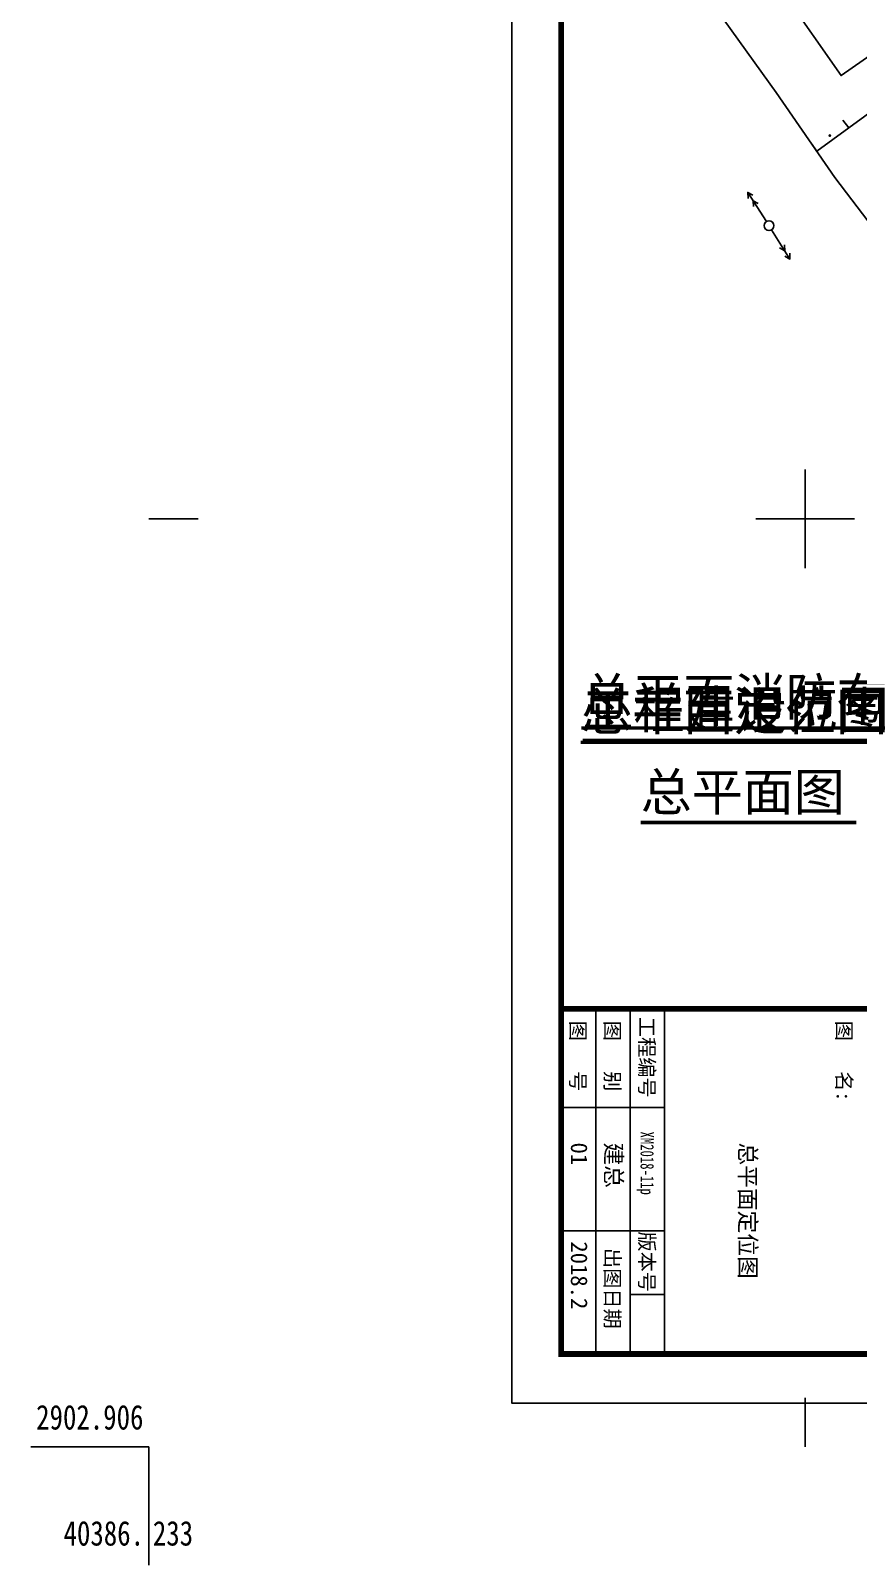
# Model space of a CAD drawing. Header units: metres. Extents: x 36500 to 80772748, y -35000 to 5806266.
# Drawn here: x 40386221.4 to 40386305.4, y 2902893.9 to 2903049.5 of the extents above; entities that cross this region are included whole.
import ezdxf
from ezdxf.enums import TextEntityAlignment as Align
from ezdxf.xclip import XClip

# ---------------------------------------------------------------- set-up
doc = ezdxf.new("R2010")
doc.units = ezdxf.units.M
doc.header["$LTSCALE"] = 10
doc.header["$XCLIPFRAME"] = 0
doc.linetypes.add('2', pattern=[0])
for name, color, linetype in [('dx', 252, 'Continuous'), ('PUB_TEXT', 7, 'Continuous'), ('PUB_TITLE', 4, 'Continuous'), ('TK', 7, 'Continuous'), ('其它附属工程', 94, 'Continuous'), ('图框', 3, 'Continuous'), ('总平面-消防登高面', 2, 'Continuous'), ('总平面-绿化', 3, 'Continuous'), ('总平面定位', 7, 'Continuous'), ('批量导出图层', 1, 'Continuous')]:
    doc.layers.add(name, color=color, linetype=linetype)
doc.styles.add('HZ', font='')
doc.styles.get("Standard").update_dxf_attribs({"font": ''})
doc.styles.add('图框字型一', font='')
doc.styles.get('HZ').set_extended_font_data('SimSun')
doc.styles.get('Standard').set_extended_font_data('SimSun')
doc.styles.get('图框字型一').set_extended_font_data('SimSun')

# ---------------------------------------------------------------- blocks, each defined once
blk = doc.blocks.new('图框A1')
at = {"layer": '图框'}
for p, q in [((76100, 3100), (83100, 3100)), ((78100, 3100), (78100, 1000)), ((80600, 3100), (80600, 1000)), ((81895, 3100), (81895, 2400)), ((76100, 2400), (83100, 2400)), ((76100, 1700), (83100, 1700))]:
    blk.add_line(p, q, dxfattribs=at)
blk.add_lwpolyline([(0, 0), (84100, 0), (84100, 59400), (0, 59400)], close=True, dxfattribs=at)
at = {"layer": '图框', "const_width": 120}
blk.add_lwpolyline([(2500, 1000), (83100, 1000), (83100, 58400), (2500, 58400)], close=True, dxfattribs=at)
blk.add_lwpolyline([(76100, 58400), (76100, 1000)], dxfattribs=at)
at = {"layer": '图框', "style": '图框字型一'}
for s, p in [('图   名:', (76342, 6590)), ('工程编号', (76264, 2590)), ('版本号', (80616, 2590)), ('图   别', (76342, 1890)), ('出图日期', (80951, 1890)), ('图   号', (76342, 1190))]:
    blk.add_text(s, height=300, dxfattribs=at).set_placement(p)
blk = doc.blocks.new('5113010')
at = {"color": 0, "linetype": 'Continuous', "flags": 128}
for points in [[(4, 0), (0.5, 0)], [(2.48, 0.3), (3, 0), (2.48, -0.3)], [(3.48, 0.3), (4, 0), (3.48, -0.3)]]:
    blk.add_lwpolyline(points, dxfattribs=at)
blk = doc.blocks.new('513200')
at = {"color": 0, "linetype": 'Continuous', "lineweight": -3}
blk.add_circle((0, 0), 0.5, dxfattribs=at)
blk = doc.blocks.new('地形1')
at = {"layer": 'dx', "linetype": '2'}
h = blk.add_hatch(color=252, dxfattribs=at)
edge = h.paths.add_edge_path(flags=0)
edge.add_arc((40386302.5, 2903038.86), 0.15, 0, 360)
at = {"layer": 'dx', "color": 252, "linetype": 'Continuous', "lineweight": -3, "flags": 128}
for points in [[(40386289.43, 2903053.84), (40386297.04, 2903043.24), (40386303.02, 2903034.61), (40386309.25, 2903026.4)], [(40386301.18, 2903037.27), (40386312.53, 2903045.55), (40386311.63, 2903047.07), (40386317.68, 2903051.1), (40386320, 2903052.49), (40386321.78, 2903051.84)], [(40386304.41, 2903039.63), (40386303.82, 2903040.44)], [(40386301.18, 2903037.27), (40386300.59, 2903038.08)]]:
    blk.add_lwpolyline(points, dxfattribs=at)
blk.add_lwpolyline([(40386315.77, 2903062.44), (40386314.64, 2903061.65), (40386316.68, 2903058.71), (40386318.85, 2903055.57), (40386303.64, 2903044.94), (40386292.09, 2903061.47), (40386307.33, 2903072.11), (40386309.48, 2903069.03), (40386311.62, 2903065.97), (40386312.74, 2903066.75)], close=True, dxfattribs=at)
at = {"layer": 'dx', "color": 252}
for name, rotation in [('5113010', 122.7162430414182), ('513200', 302.3616830359705), ('5113010', 302.0071413511741)]:
    blk.add_blockref(name, (40386296.33, 2903029.73), dxfattribs=dict(at, rotation=rotation))

msp = doc.modelspace()

# ---------------------------------------------------------------- linework, layer by layer
at = {"layer": 'PUB_TITLE', "linetype": 'Continuous'}
for points in [[(40386270.239, 2902910.298), (40386567.239, 2902910.298), (40386567.239, 2903330.798), (40386270.239, 2903330.798)], [(40386270.239, 2903330.798), (40386270.239, 2902910.298), (40386567.239, 2902910.298), (40386567.239, 2903330.798)]]:
    msp.add_lwpolyline(points, close=True, dxfattribs=at)
at = {"layer": 'PUB_TITLE', "linetype": 'Continuous', "const_width": 0.5}
for points in [[(40386275.239, 2902915.298), (40386562.239, 2902915.298), (40386562.239, 2903318.298), (40386275.239, 2903318.298)], [(40386275.239, 2903318.298), (40386275.239, 2902915.298), (40386562.239, 2902915.298), (40386562.239, 2903318.298)]]:
    msp.add_lwpolyline(points, close=True, dxfattribs=at)
at = {"layer": 'PUB_TITLE', "linetype": 'Continuous', "const_width": 0.4}
msp.add_lwpolyline([(40386275.239, 2902950.298), (40386562.239, 2902950.298)], dxfattribs=at)
at = {"layer": 'TK', "linetype": 'Continuous'}
for p, q in [((40386300, 2902995), (40386300, 2903005)), ((40386300, 2902995), (40386300, 2903005)), ((40386300, 2902995), (40386300, 2903005)), ((40386233.412, 2903000), (40386238.412, 2903000)), ((40386295, 2903000), (40386305, 2903000)), ((40386295, 2903000), (40386305, 2903000)), ((40386295, 2903000), (40386305, 2903000)), ((40386300, 2902905.864), (40386300, 2902910.864)), ((40386233.412, 2902905.864), (40386221.412, 2902905.864)), ((40386233.412, 2902905.864), (40386233.412, 2902893.864))]:
    msp.add_line(p, q, dxfattribs=at)
at = {"layer": '其它附属工程', "linetype": 'Continuous', "const_width": 0.35}
msp.add_lwpolyline([(40386277.404, 2902977.515), (40386326.273, 2902977.515)], dxfattribs=at)
at = {"layer": '总平面-消防登高面', "linetype": 'Continuous', "const_width": 0.35}
msp.add_lwpolyline([(40386277.284, 2902978.771), (40386320.752, 2902978.771)], dxfattribs=at)
at = {"layer": '总平面-绿化', "linetype": 'Continuous', "const_width": 0.35}
msp.add_lwpolyline([(40386283.308, 2902969.192), (40386305.173, 2902969.192)], dxfattribs=at)
at = {"layer": '总平面定位', "const_width": 0.35}
msp.add_lwpolyline([(40386277.233, 2902977.329), (40386309.9, 2902977.329)], dxfattribs=at)
at = {"layer": '批量导出图层'}
msp.add_lwpolyline([(40386270.239, 2903330.798), (40386567.239, 2903330.798), (40386567.239, 2902910.298), (40386270.239, 2902910.298)], close=True, dxfattribs=at)

# ---------------------------------------------------------------- block references
at = {"xscale": 0.005, "yscale": 0.005, "zscale": 0.005, "rotation": 270}
msp.add_blockref('图框A1', (40386270.239, 2903330.798), dxfattribs=at)
at = {"linetype": 'Continuous'}
ref = msp.add_blockref('地形1', (0, 0), dxfattribs=at)
XClip(ref).set_block_clipping_path([(40386275.2385554314, 2902950.2978603072), (40386562.2385554314, 2903318.2978603072)])

# ---------------------------------------------------------------- texts
at = {"layer": 'PUB_TEXT', "linetype": 'Continuous'}
for s, p in [('总平面消防布置图', (40386277.284, 2902980.041)), ('工程建设范围示意图', (40386277.404, 2902978.742)), ('总平面图', (40386283.308, 2902970.398))]:
    msp.add_text(s, height=3.7975, dxfattribs=at).set_placement(p)
at = {"layer": 'PUB_TEXT'}
msp.add_text('总平面定位图', height=3.7975, dxfattribs=at).set_placement((40386277.233, 2902978.557))
at = {"layer": 'TK', "linetype": 'Continuous', "style": 'HZ', "width": 0.8}
msp.add_text('2902.906', height=2.5, dxfattribs=at).set_placement((40386227.412, 2902908.864), align=Align.MIDDLE)
msp.add_text('40386.', height=2.5, dxfattribs=at).set_placement((40386232.912, 2902897.114), align=Align.MIDDLE_RIGHT)
msp.add_text('233', height=2.5, dxfattribs=at).set_placement((40386233.812, 2902897.114), align=Align.MIDDLE_LEFT)
at = {"layer": '图框', "style": '图框字型一', "width": 0.7}
msp.add_text('XM2018-11p', height=1.35, rotation=270, dxfattribs=at).set_placement((40386283.298, 2902937.858))
at = {"layer": '图框', "style": '图框字型一'}
for s, p in [('01', (40386276.227, 2902936.741)), ('建总', (40386279.727, 2902936.741)), ('总平面定位图', (40386293.34, 2902936.741)), ('2018.2', (40386276.227, 2902926.716))]:
    msp.add_text(s, height=1.6878, rotation=270, dxfattribs=at).set_placement(p)

doc.saveas('drawing.dxf')
